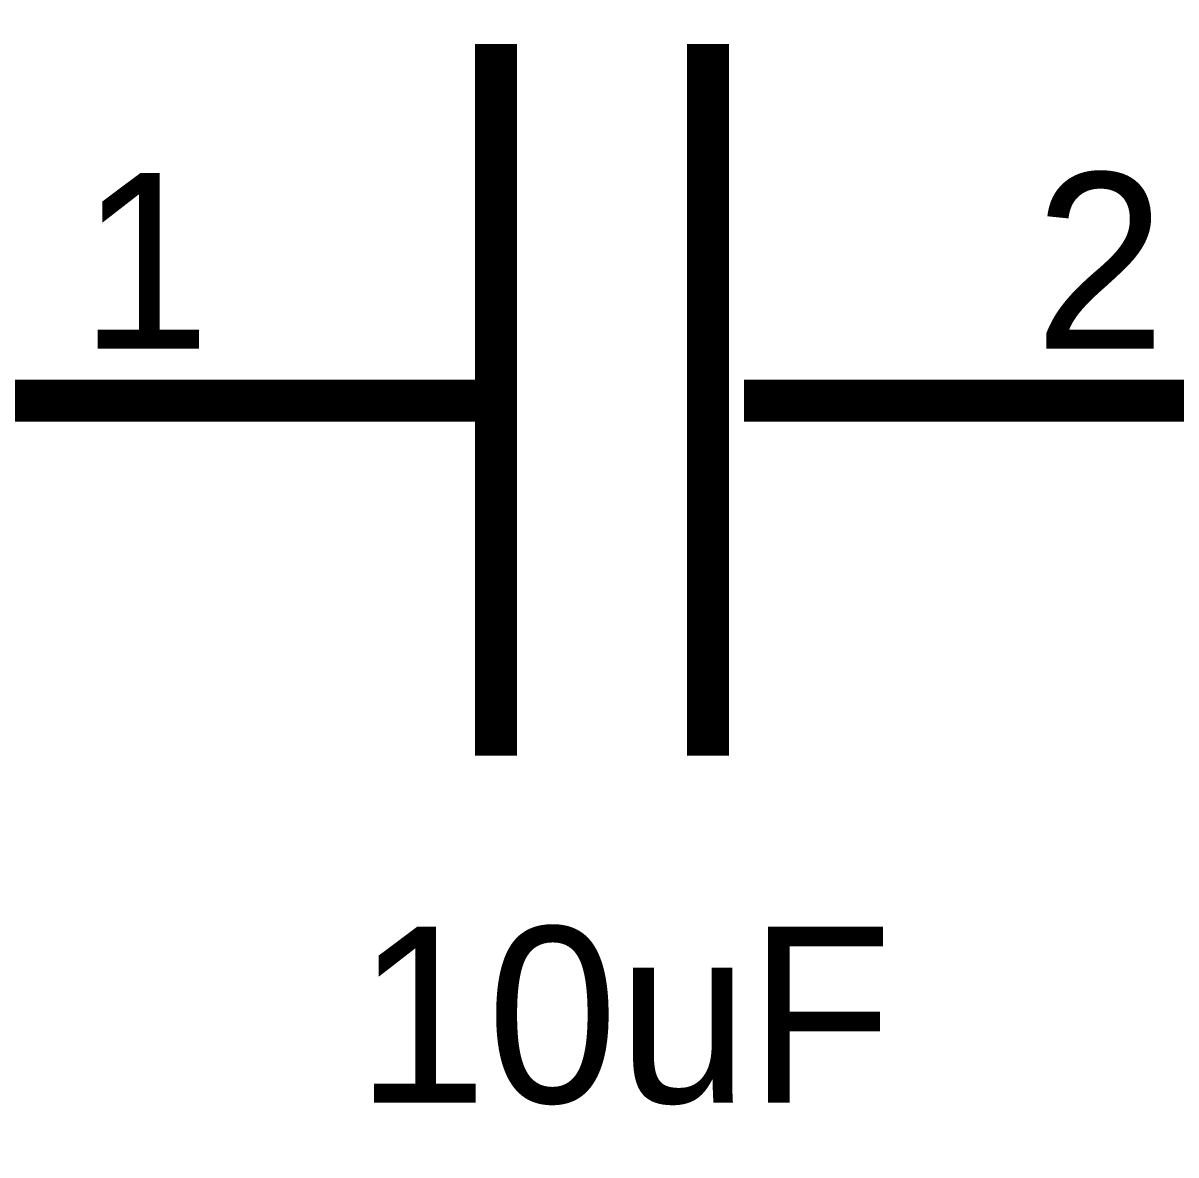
# Model space of a CAD drawing. Header units: inches. Extents: x 0 to 432, y 0 to 280.
# Drawn here: x 231.58 to 239.82, y 162.24 to 170.33 of the extents above; entities that cross this region are included whole.
import ezdxf

# ---------------------------------------------------------------- set-up
doc = ezdxf.new("R2010")
doc.units = ezdxf.units.IN
doc.layers.add('Sheet', color=255, linetype='Continuous')

msp = doc.modelspace()

# ---------------------------------------------------------------- linework, layer by layer
at = {"layer": 'Sheet'}
for points in [[(234.9586, 170.178, 0.2997, 0.2997, 0), (234.9586, 165.0908, 0.2997, 0.2997, 0)], [(236.4747, 170.178, 0.2997, 0.2997, 0), (236.4747, 165.0908, 0.2997, 0.2997, 0)], [(226.0638, 162.5529, 0.2997, 0.2997, 0), (226.0638, 167.6288, 0.2997, 0.2997, 0), (233.1729, 167.6288, 0.2997, 0.2997, 0)], [(234.9586, 167.6288, 0.2997, 0.2997, 0), (233.1729, 167.6288, 0.2997, 0.2997, 0)], [(234.9586, 167.6288, 0.2997, 0.2997, 0), (234.1949, 167.6288, 0.2997, 0.2997, 0)], [(236.733, 167.6288, 0.2997, 0.2997, 0), (238.2604, 167.6288, 0.2997, 0.2997, 0)], [(236.733, 167.6288, 0.2997, 0.2997, 0), (236.9914, 167.6288, 0.2997, 0.2997, 0)], [(247.4023, 147.3139, 0.2997, 0.2997, 0), (241.304, 147.3139, 0.2997, 0.2997, 0), (241.304, 167.6288, 0.2997, 0.2997, 0), (238.2604, 167.6288, 0.2997, 0.2997, 0)]]:
    msp.add_lwpolyline(points, format="xyseb", dxfattribs=at)

# ---------------------------------------------------------------- texts
for s, height, p in [('2', 1.2577, (238.8107, 167.9994)), ('1', 1.2577, (231.9824, 167.9994)), ('10uF', 1.25775, (233.9591, 162.609))]:
    msp.add_text(s, height=height, dxfattribs=at).set_placement(p)

doc.saveas('drawing.dxf')
